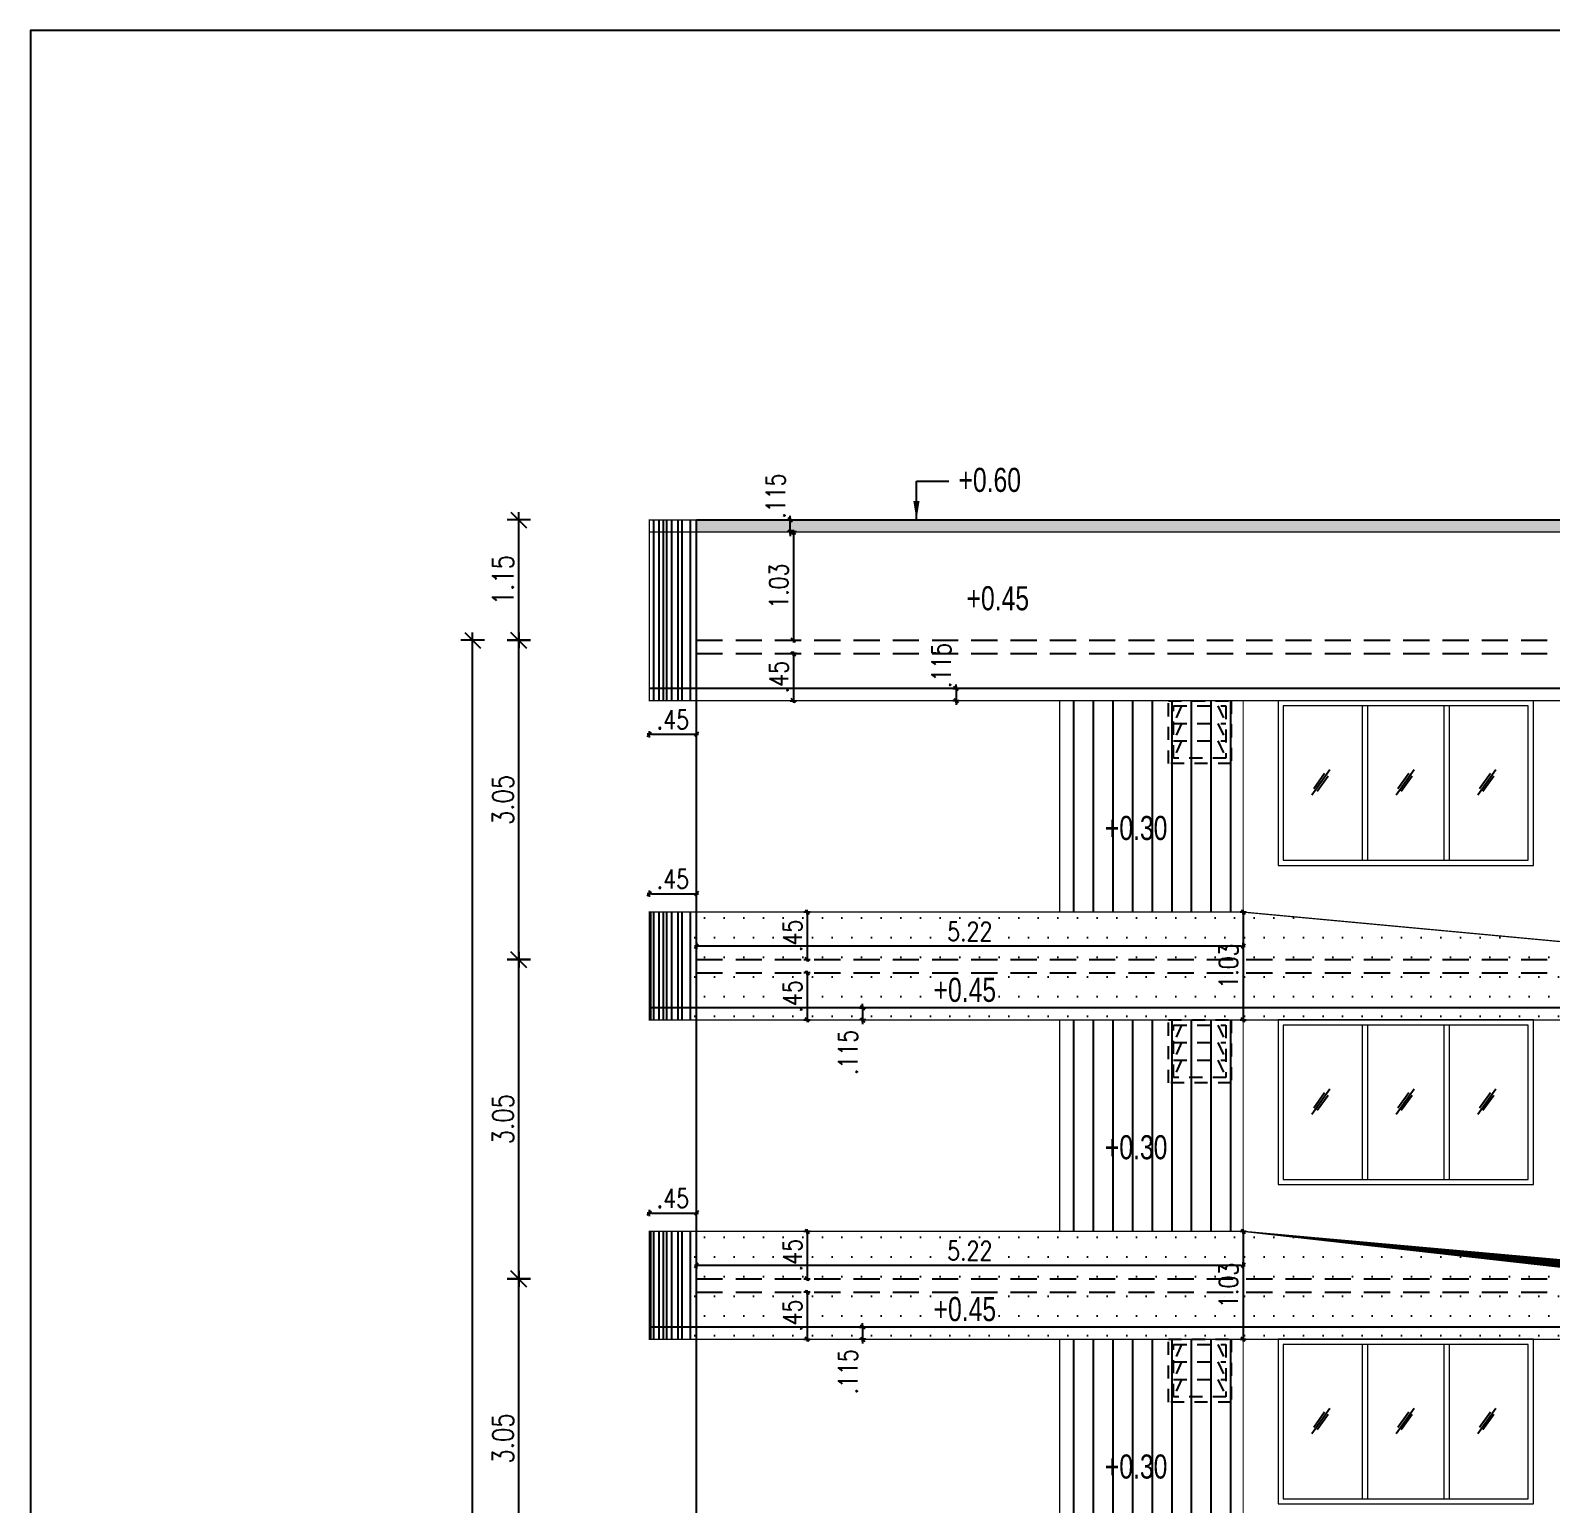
# Model space of a CAD drawing. Header units: inches. Extents: x 14235 to 14499, y 0 to 2549.
# Drawn here: x 14288.91 to 14303.44, y 2446.7 to 2460.78 of the extents above; entities that cross this region are included whole.
import ezdxf
from ezdxf.enums import TextEntityAlignment as Align

# ---------------------------------------------------------------- set-up
doc = ezdxf.new("R2010")
doc.units = ezdxf.units.IN
doc.header["$LTSCALE"] = 0.25
doc.header["$MEASUREMENT"] = 0
doc.header["$PDMODE"] = 35
doc.linetypes.add('1', pattern=[0])
doc.linetypes.add('DASHEDX2', pattern=[1.5, 1, -0.5])
for name, color, linetype in [('dim-details', 7, 'Continuous'), ('ELE.PROJ.', 1, 'Continuous'), ('GLASS WINDOW', 251, '1'), ('hatch', 251, 'Continuous'), ('proj-internal', 1, 'DASHEDX2'), ('wall', 7, 'Continuous'), ('walls', 7, 'Continuous'), ('WORK TEX', 6, 'Continuous'), ('WORKING DIM', 7, 'Continuous')]:
    doc.layers.add(name, color=color, linetype=linetype)
doc.layers.add('WINDOW', color=106, linetype='Continuous', lineweight=13)
doc.styles.add('ARIAL', font='TIMES_0.TTF')
doc.styles.add('ARL', font='swisscl_0.ttf')
doc.styles.add('romans', font='romans.shx', dxfattribs={"width": 0.8})
doc.dimstyles.new('121', dxfattribs={"dimscale": 0.1, "dimtxt": 1.8, "dimasz": 0.2, "dimexe": 0.03125, "dimexo": 0.25, "dimgap": 0.5, "dimtad": 1, "dimzin": 4, "dimdsep": 46, "dimtxsty": 'romans', "dimblk1": 'MINITICK', "dimblk2": 'MINITICK', "dimsah": 1, "dimcen": 1, "dimse1": 1, "dimse2": 1, "dimclrd": 252, "dimclre": 256, "dimclrt": 7, "dimadec": 3, "dimazin": 0, "dimtfac": 0.8, "dimtix": 1, "dimtmove": 2, "dimatfit": 3, "dimfxl": 0, "dimtolj": 1, "dimtzin": 3, "dimarcsym": 0})
doc.dimstyles.new('DFSGSG', dxfattribs={"dimtxt": 0.17, "dimasz": 0.18, "dimexe": 0.18, "dimexo": 0.0625, "dimgap": 0.09, "dimtad": 1, "dimzin": 0, "dimdsep": 46, "dimtxsty": 'ARIAL', "dimcen": 0.09, "dimse1": 1, "dimse2": 1, "dimaunit": 1, "dimadec": 0, "dimazin": 0, "dimtfac": 1, "dimtix": 1, "dimtofl": 0, "dimtmove": 0, "dimatfit": 3, "dimfxl": 0, "dimtolj": 1, "dimtzin": 0, "dimarcsym": 0})
doc.dimstyles.new('minitick-100', dxfattribs={"dimscale": 0.1, "dimtxt": 2, "dimasz": 0.75, "dimexe": 0.03125, "dimexo": 0.25, "dimgap": 0.5, "dimtad": 1, "dimzin": 4, "dimdsep": 46, "dimtxsty": 'romans', "dimblk1": 'MINITICK', "dimblk2": 'MINITICK', "dimsah": 1, "dimcen": 1, "dimse1": 1, "dimse2": 1, "dimclrd": 252, "dimclre": 256, "dimclrt": 256, "dimadec": 3, "dimazin": 0, "dimtfac": 0.8, "dimtix": 1, "dimtmove": 2, "dimatfit": 3, "dimfxl": 0, "dimtolj": 1, "dimtzin": 3, "dimarcsym": 0})

# ---------------------------------------------------------------- blocks, each defined once
blk = doc.blocks.new('MINITICK')
at = {"color": 7}
for p, q in [((1, 1), (-1, -1)), ((-1, 0), (1, 0)), ((0, -1.5), (0, 1.5))]:
    blk.add_line(p, q, dxfattribs=at)
blk = doc.blocks.new('*D726')
at = {"layer": 'Defpoints', "color": 0, "transparency": 16777216}
for p in [(14293.57628447146, 2448.852764962318), (14295.68102309674, 2448.852764962318), (14295.65444161501, 2445.802732442008)]:
    blk.add_point(p, dxfattribs=at)
at = {"layer": 'dim-details', "color": 252, "lineweight": -2, "transparency": 16777216}
blk.add_line((14293.57628447146, 2445.877732442008), (14293.57628447146, 2448.777764962318), dxfattribs=at)
at = {"layer": 'dim-details', "color": 252, "lineweight": -2, "transparency": 16777216, "xscale": 0.07500000000000001, "yscale": 0.07500000000000001, "zscale": 0.07500000000000001}
for p, rotation in [((14293.57628447146, 2448.852764962318), 90), ((14293.57628447146, 2445.802732442008), 270)]:
    blk.add_blockref('MINITICK', p, dxfattribs=dict(at, rotation=rotation))
at = {"layer": 'dim-details', "transparency": 16777216, "insert": (14293.42628447146, 2447.327748702165), "char_height": 0.2, "attachment_point": 5, "rotation": 90, "style": 'romans'}
blk.add_mtext('\\A1;3.05', dxfattribs=at)
blk = doc.blocks.new('*D727')
at = {"layer": 'Defpoints', "color": 0, "transparency": 16777216}
for p in [(14293.57628447146, 2451.902732442008), (14295.7835077691, 2451.902732442008), (14295.68102309674, 2448.852764962318)]:
    blk.add_point(p, dxfattribs=at)
at = {"layer": 'dim-details', "color": 252, "lineweight": -2, "transparency": 16777216}
blk.add_line((14293.57628447146, 2448.927764962318), (14293.57628447146, 2451.827732442008), dxfattribs=at)
at = {"layer": 'dim-details', "color": 252, "lineweight": -2, "transparency": 16777216, "xscale": 0.07500000000000001, "yscale": 0.07500000000000001, "zscale": 0.07500000000000001}
for p, rotation in [((14293.57628447146, 2451.902732442008), 90), ((14293.57628447146, 2448.852764962318), 270)]:
    blk.add_blockref('MINITICK', p, dxfattribs=dict(at, rotation=rotation))
at = {"layer": 'dim-details', "transparency": 16777216, "insert": (14293.42628447146, 2450.377748702165), "char_height": 0.2, "attachment_point": 5, "rotation": 90, "style": 'romans'}
blk.add_mtext('\\A1;3.05', dxfattribs=at)
blk = doc.blocks.new('*D728')
at = {"layer": 'Defpoints', "color": 0, "transparency": 16777216}
for p in [(14293.57628447146, 2454.952699921697), (14295.73958302291, 2454.952699921697), (14295.7835077691, 2451.902732442008)]:
    blk.add_point(p, dxfattribs=at)
at = {"layer": 'dim-details', "color": 252, "lineweight": -2, "transparency": 16777216}
blk.add_line((14293.57628447146, 2451.977732442007), (14293.57628447146, 2454.877699921697), dxfattribs=at)
at = {"layer": 'dim-details', "color": 252, "lineweight": -2, "transparency": 16777216, "xscale": 0.07500000000000001, "yscale": 0.07500000000000001, "zscale": 0.07500000000000001}
for p, rotation in [((14293.57628447146, 2454.952699921697), 90), ((14293.57628447146, 2451.902732442008), 270)]:
    blk.add_blockref('MINITICK', p, dxfattribs=dict(at, rotation=rotation))
at = {"layer": 'dim-details', "transparency": 16777216, "insert": (14293.42628447146, 2453.427716181855), "char_height": 0.2, "attachment_point": 5, "rotation": 90, "style": 'romans'}
blk.add_mtext('\\A1;3.05', dxfattribs=at)
blk = doc.blocks.new('*D729')
at = {"layer": 'Defpoints', "color": 0, "transparency": 16777216}
for p in [(14293.57628447146, 2456.102667401386), (14295.93759969681, 2456.102667401386), (14295.73958302291, 2454.952699921697)]:
    blk.add_point(p, dxfattribs=at)
at = {"layer": 'dim-details', "color": 252, "lineweight": -2, "transparency": 16777216}
blk.add_line((14293.57628447146, 2455.027699921697), (14293.57628447146, 2456.027667401387), dxfattribs=at)
at = {"layer": 'dim-details', "color": 252, "lineweight": -2, "transparency": 16777216, "xscale": 0.07500000000000001, "yscale": 0.07500000000000001, "zscale": 0.07500000000000001}
for p, rotation in [((14293.57628447146, 2456.102667401386), 90), ((14293.57628447146, 2454.952699921697), 270)]:
    blk.add_blockref('MINITICK', p, dxfattribs=dict(at, rotation=rotation))
at = {"layer": 'dim-details', "transparency": 16777216, "insert": (14293.42628447146, 2455.527683661544), "char_height": 0.2, "attachment_point": 5, "rotation": 90, "style": 'romans'}
blk.add_mtext('\\A1;1.15', dxfattribs=at)
blk = doc.blocks.new('*D730')
at = {"layer": 'Defpoints', "color": 0, "transparency": 16777216}
for p in [(14293.1348090819, 2454.952699921697), (14295.76113246113, 2454.952699921697), (14295.76113246113, 2414.975732442008)]:
    blk.add_point(p, dxfattribs=at)
at = {"layer": 'dim-details', "color": 252, "lineweight": -2, "transparency": 16777216}
blk.add_line((14293.1348090819, 2415.050732442008), (14293.1348090819, 2454.877699921697), dxfattribs=at)
at = {"layer": 'dim-details', "color": 252, "lineweight": -2, "transparency": 16777216, "xscale": 0.07500000000000001, "yscale": 0.07500000000000001, "zscale": 0.07500000000000001}
for p, rotation in [((14293.1348090819, 2454.952699921697), 90), ((14293.1348090819, 2414.975732442008), 270)]:
    blk.add_blockref('MINITICK', p, dxfattribs=dict(at, rotation=rotation))
at = {"layer": 'dim-details', "transparency": 16777216, "insert": (14292.9848090819, 2434.964216181855), "char_height": 0.2, "attachment_point": 5, "rotation": 90, "style": 'romans'}
blk.add_mtext('\\A1;39.98', dxfattribs=at)
blk = doc.blocks.new('*D766')
at = {"layer": 'Defpoints', "color": 0, "transparency": 16777216}
for p in [(14294.82288462479, 2454.375667401387), (14295.2728846248, 2454.375667401387), (14295.2728846248, 2454.054623820093)]:
    blk.add_point(p, dxfattribs=at)
at = {"layer": 'WORKING DIM', "color": 252, "lineweight": -2, "transparency": 16777216}
blk.add_line((14294.8428846248, 2454.054623820093), (14295.2528846248, 2454.054623820093), dxfattribs=at)
at = {"layer": 'WORKING DIM', "color": 252, "lineweight": -2, "transparency": 16777216, "xscale": 0.02, "yscale": 0.02, "zscale": 0.02, "rotation": 180}
blk.add_blockref('MINITICK', (14294.82288462479, 2454.054623820093), dxfattribs=at)
at = {"layer": 'WORKING DIM', "color": 252, "lineweight": -2, "transparency": 16777216, "xscale": 0.02, "yscale": 0.02, "zscale": 0.02}
blk.add_blockref('MINITICK', (14295.2728846248, 2454.054623820093), dxfattribs=at)
at = {"layer": 'WORKING DIM', "color": 7, "transparency": 16777216, "insert": (14295.0478846248, 2454.194623820093), "char_height": 0.18, "attachment_point": 5, "style": 'romans'}
blk.add_mtext('\\A1;.45', dxfattribs=at)
blk = doc.blocks.new('*D770')
at = {"layer": 'Defpoints', "color": 0, "transparency": 16777216}
for p in [(14296.1690483185, 2456.102667401386), (14296.36842863779, 2456.102667401386), (14296.36842863779, 2455.987667401387)]:
    blk.add_point(p, dxfattribs=at)
at = {"layer": 'WORKING DIM', "color": 252, "lineweight": -2, "transparency": 16777216}
for p, q in [((14296.1690483185, 2456.122667401386), (14296.1690483185, 2456.142667401386)), ((14296.1690483185, 2455.987667401387), (14296.1690483185, 2456.102667401386)), ((14296.1690483185, 2455.967667401387), (14296.1690483185, 2455.947667401387))]:
    blk.add_line(p, q, dxfattribs=at)
at = {"layer": 'WORKING DIM', "color": 252, "lineweight": -2, "transparency": 16777216, "xscale": 0.02, "yscale": 0.02, "zscale": 0.02}
for p, rotation in [((14296.1690483185, 2456.102667401386), 270), ((14296.1690483185, 2455.987667401387), 90)]:
    blk.add_blockref('MINITICK', p, dxfattribs=dict(at, rotation=rotation))
at = {"layer": 'WORKING DIM', "color": 7, "transparency": 16777216, "insert": (14296.02904831851, 2456.329634778582), "char_height": 0.18, "attachment_point": 5, "rotation": 90, "style": 'romans'}
blk.add_mtext('\\A1;.115', dxfattribs=at)
blk = doc.blocks.new('*D771')
at = {"layer": 'Defpoints', "color": 0, "transparency": 16777216}
for p in [(14296.59990263914, 2455.987667401387), (14296.19904831851, 2454.952699921697), (14296.59990263914, 2454.952699921697)]:
    blk.add_point(p, dxfattribs=at)
at = {"layer": 'WORKING DIM', "color": 252, "lineweight": -2, "transparency": 16777216}
blk.add_line((14296.19904831851, 2455.967667401387), (14296.19904831851, 2454.972699921697), dxfattribs=at)
at = {"layer": 'WORKING DIM', "color": 252, "lineweight": -2, "transparency": 16777216, "xscale": 0.02, "yscale": 0.02, "zscale": 0.02}
for p, rotation in [((14296.19904831851, 2455.987667401387), 90), ((14296.19904831851, 2454.952699921697), 270)]:
    blk.add_blockref('MINITICK', p, dxfattribs=dict(at, rotation=rotation))
at = {"layer": 'WORKING DIM', "color": 7, "transparency": 16777216, "insert": (14296.05904831851, 2455.470183661544), "char_height": 0.18, "attachment_point": 5, "rotation": 90, "style": 'romans'}
blk.add_mtext('\\A1;1.03', dxfattribs=at)
blk = doc.blocks.new('*D769')
at = {"layer": 'Defpoints', "color": 0, "transparency": 16777216}
for p in [(14296.43962629154, 2454.825667401386), (14296.19904831851, 2454.375699921697), (14296.43962629154, 2454.375699921697)]:
    blk.add_point(p, dxfattribs=at)
at = {"layer": 'WORKING DIM', "color": 252, "lineweight": -2, "transparency": 16777216}
blk.add_line((14296.19904831851, 2454.805667401386), (14296.19904831851, 2454.395699921697), dxfattribs=at)
at = {"layer": 'WORKING DIM', "color": 252, "lineweight": -2, "transparency": 16777216, "xscale": 0.02, "yscale": 0.02, "zscale": 0.02}
for p, rotation in [((14296.19904831851, 2454.825667401386), 90), ((14296.19904831851, 2454.375699921697), 270)]:
    blk.add_blockref('MINITICK', p, dxfattribs=dict(at, rotation=rotation))
at = {"layer": 'WORKING DIM', "color": 7, "transparency": 16777216, "insert": (14296.05904831851, 2454.600683661544), "char_height": 0.18, "attachment_point": 5, "rotation": 90, "style": 'romans'}
blk.add_mtext('\\A1;.45', dxfattribs=at)
blk = doc.blocks.new('*D1092')
at = {"layer": 'Defpoints', "color": 0, "transparency": 16777216}
for p in [(14295.2728846248, 2449.481702616833), (14294.82288462479, 2449.30644448754), (14295.2728846248, 2449.30644448754)]:
    blk.add_point(p, dxfattribs=at)
at = {"layer": 'WORKING DIM', "color": 252, "lineweight": -2, "transparency": 16777216}
blk.add_line((14294.8428846248, 2449.481702616833), (14295.2528846248, 2449.481702616833), dxfattribs=at)
at = {"layer": 'WORKING DIM', "color": 252, "lineweight": -2, "transparency": 16777216, "xscale": 0.02, "yscale": 0.02, "zscale": 0.02, "rotation": 180}
blk.add_blockref('MINITICK', (14294.82288462479, 2449.481702616833), dxfattribs=at)
at = {"layer": 'WORKING DIM', "color": 252, "lineweight": -2, "transparency": 16777216, "xscale": 0.02, "yscale": 0.02, "zscale": 0.02}
blk.add_blockref('MINITICK', (14295.2728846248, 2449.481702616833), dxfattribs=at)
at = {"layer": 'WORKING DIM', "color": 7, "transparency": 16777216, "insert": (14295.0478846248, 2449.621702616833), "char_height": 0.18, "attachment_point": 5, "style": 'romans'}
blk.add_mtext('\\A1;.45', dxfattribs=at)
blk = doc.blocks.new('*D1093')
at = {"layer": 'Defpoints', "color": 0, "transparency": 16777216}
for p in [(14296.0422677109, 2449.30644448754), (14296.0422677109, 2448.852764962318), (14296.32976641038, 2448.852764962318)]:
    blk.add_point(p, dxfattribs=at)
at = {"layer": 'WORKING DIM', "color": 252, "lineweight": -2, "transparency": 16777216}
blk.add_line((14296.32976641038, 2449.28644448754), (14296.32976641038, 2448.872764962318), dxfattribs=at)
at = {"layer": 'WORKING DIM', "color": 252, "lineweight": -2, "transparency": 16777216, "xscale": 0.02, "yscale": 0.02, "zscale": 0.02}
for p, rotation in [((14296.32976641038, 2449.30644448754), 90), ((14296.32976641038, 2448.852764962318), 270)]:
    blk.add_blockref('MINITICK', p, dxfattribs=dict(at, rotation=rotation))
at = {"layer": 'WORKING DIM', "color": 7, "transparency": 16777216, "insert": (14296.18976641038, 2449.079604724931), "char_height": 0.18, "attachment_point": 5, "rotation": 90, "style": 'romans'}
blk.add_mtext('\\A1;.45', dxfattribs=at)
blk = doc.blocks.new('*D1094')
at = {"layer": 'Defpoints', "color": 0, "transparency": 16777216}
for p in [(14296.59869264394, 2448.725732442007), (14296.32976641038, 2448.275732442008), (14296.59869264394, 2448.275732442008)]:
    blk.add_point(p, dxfattribs=at)
at = {"layer": 'WORKING DIM', "color": 252, "lineweight": -2, "transparency": 16777216}
blk.add_line((14296.32976641038, 2448.705732442008), (14296.32976641038, 2448.295732442008), dxfattribs=at)
at = {"layer": 'WORKING DIM', "color": 252, "lineweight": -2, "transparency": 16777216, "xscale": 0.02, "yscale": 0.02, "zscale": 0.02}
for p, rotation in [((14296.32976641038, 2448.725732442007), 90), ((14296.32976641038, 2448.275732442008), 270)]:
    blk.add_blockref('MINITICK', p, dxfattribs=dict(at, rotation=rotation))
at = {"layer": 'WORKING DIM', "color": 7, "transparency": 16777216, "insert": (14296.18976641038, 2448.50073244201), "char_height": 0.18, "attachment_point": 5, "rotation": 90, "style": 'romans'}
blk.add_mtext('\\A1;.45', dxfattribs=at)
blk = doc.blocks.new('*D1095')
at = {"layer": 'Defpoints', "color": 0, "transparency": 16777216}
for p in [(14295.27288462479, 2449.385722827849), (14300.49392120881, 2449.30644448754), (14295.27288462479, 2448.981202931941)]:
    blk.add_point(p, dxfattribs=at)
at = {"layer": 'WORKING DIM', "color": 252, "lineweight": -2, "transparency": 16777216}
blk.add_line((14300.47392120881, 2448.981202931941), (14295.29288462479, 2448.981202931941), dxfattribs=at)
at = {"layer": 'WORKING DIM', "color": 252, "lineweight": -2, "transparency": 16777216, "xscale": 0.02, "yscale": 0.02, "zscale": 0.02, "rotation": 180}
blk.add_blockref('MINITICK', (14295.27288462479, 2448.981202931941), dxfattribs=at)
at = {"layer": 'WORKING DIM', "color": 252, "lineweight": -2, "transparency": 16777216, "xscale": 0.02, "yscale": 0.02, "zscale": 0.02}
blk.add_blockref('MINITICK', (14300.49392120881, 2448.981202931941), dxfattribs=at)
at = {"layer": 'WORKING DIM', "color": 7, "transparency": 16777216, "insert": (14297.8834029168, 2449.121202931941), "char_height": 0.18, "attachment_point": 5, "style": 'romans'}
blk.add_mtext('\\A1;5.22', dxfattribs=at)
blk = doc.blocks.new('*D1097')
at = {"layer": 'Defpoints', "color": 0, "transparency": 16777216}
for p in [(14300.49392120881, 2449.30644448754), (14300.49392120881, 2448.275732442007), (14300.49392120881, 2448.275732442007)]:
    blk.add_point(p, dxfattribs=at)
at = {"layer": 'WORKING DIM', "color": 252, "lineweight": -2, "transparency": 16777216}
blk.add_line((14300.49392120881, 2449.28644448754), (14300.49392120881, 2448.295732442007), dxfattribs=at)
at = {"layer": 'WORKING DIM', "color": 252, "lineweight": -2, "transparency": 16777216, "xscale": 0.02, "yscale": 0.02, "zscale": 0.02}
for p, rotation in [((14300.49392120881, 2449.30644448754), 90), ((14300.49392120881, 2448.275732442007), 270)]:
    blk.add_blockref('MINITICK', p, dxfattribs=dict(at, rotation=rotation))
at = {"layer": 'WORKING DIM', "color": 7, "transparency": 16777216, "insert": (14300.35392120881, 2448.791088464776), "char_height": 0.18, "attachment_point": 5, "rotation": 90, "style": 'romans'}
blk.add_mtext('\\A1;1.03', dxfattribs=at)
blk = doc.blocks.new('*D1106')
at = {"layer": 'Defpoints', "color": 0, "transparency": 16777216}
for p in [(14295.2728846248, 2452.531670096523), (14294.8228846248, 2452.35641196723), (14295.2728846248, 2452.35641196723)]:
    blk.add_point(p, dxfattribs=at)
at = {"layer": 'WORKING DIM', "color": 252, "lineweight": -2, "transparency": 16777216}
blk.add_line((14294.8428846248, 2452.531670096523), (14295.2528846248, 2452.531670096523), dxfattribs=at)
at = {"layer": 'WORKING DIM', "color": 252, "lineweight": -2, "transparency": 16777216, "xscale": 0.02, "yscale": 0.02, "zscale": 0.02, "rotation": 180}
blk.add_blockref('MINITICK', (14294.8228846248, 2452.531670096523), dxfattribs=at)
at = {"layer": 'WORKING DIM', "color": 252, "lineweight": -2, "transparency": 16777216, "xscale": 0.02, "yscale": 0.02, "zscale": 0.02}
blk.add_blockref('MINITICK', (14295.2728846248, 2452.531670096523), dxfattribs=at)
at = {"layer": 'WORKING DIM', "color": 7, "transparency": 16777216, "insert": (14295.0478846248, 2452.671670096523), "char_height": 0.18, "attachment_point": 5, "style": 'romans'}
blk.add_mtext('\\A1;.45', dxfattribs=at)
blk = doc.blocks.new('*D1107')
at = {"layer": 'Defpoints', "color": 0, "transparency": 16777216}
for p in [(14296.0422677109, 2452.35641196723), (14296.0422677109, 2451.902732442008), (14296.32976641038, 2451.902732442008)]:
    blk.add_point(p, dxfattribs=at)
at = {"layer": 'WORKING DIM', "color": 252, "lineweight": -2, "transparency": 16777216}
blk.add_line((14296.32976641038, 2452.33641196723), (14296.32976641038, 2451.922732442008), dxfattribs=at)
at = {"layer": 'WORKING DIM', "color": 252, "lineweight": -2, "transparency": 16777216, "xscale": 0.02, "yscale": 0.02, "zscale": 0.02}
for p, rotation in [((14296.32976641038, 2452.35641196723), 90), ((14296.32976641038, 2451.902732442008), 270)]:
    blk.add_blockref('MINITICK', p, dxfattribs=dict(at, rotation=rotation))
at = {"layer": 'WORKING DIM', "color": 7, "transparency": 16777216, "insert": (14296.18976641038, 2452.129572204621), "char_height": 0.18, "attachment_point": 5, "rotation": 90, "style": 'romans'}
blk.add_mtext('\\A1;.45', dxfattribs=at)
blk = doc.blocks.new('*D1108')
at = {"layer": 'Defpoints', "color": 0, "transparency": 16777216}
for p in [(14296.59869264394, 2451.775699921697), (14296.32976641038, 2451.325699921697), (14296.59869264394, 2451.325699921697)]:
    blk.add_point(p, dxfattribs=at)
at = {"layer": 'WORKING DIM', "color": 252, "lineweight": -2, "transparency": 16777216}
blk.add_line((14296.32976641038, 2451.755699921697), (14296.32976641038, 2451.345699921697), dxfattribs=at)
at = {"layer": 'WORKING DIM', "color": 252, "lineweight": -2, "transparency": 16777216, "xscale": 0.02, "yscale": 0.02, "zscale": 0.02}
for p, rotation in [((14296.32976641038, 2451.775699921697), 90), ((14296.32976641038, 2451.325699921697), 270)]:
    blk.add_blockref('MINITICK', p, dxfattribs=dict(at, rotation=rotation))
at = {"layer": 'WORKING DIM', "color": 7, "transparency": 16777216, "insert": (14296.18976641038, 2451.5506999217), "char_height": 0.18, "attachment_point": 5, "rotation": 90, "style": 'romans'}
blk.add_mtext('\\A1;.45', dxfattribs=at)
blk = doc.blocks.new('*D1109')
at = {"layer": 'Defpoints', "color": 0, "transparency": 16777216}
for p in [(14295.2728846248, 2452.435690307539), (14300.49392120881, 2452.35641196723), (14295.2728846248, 2452.031170411631)]:
    blk.add_point(p, dxfattribs=at)
at = {"layer": 'WORKING DIM', "color": 252, "lineweight": -2, "transparency": 16777216}
blk.add_line((14300.47392120881, 2452.031170411631), (14295.2928846248, 2452.031170411631), dxfattribs=at)
at = {"layer": 'WORKING DIM', "color": 252, "lineweight": -2, "transparency": 16777216, "xscale": 0.02, "yscale": 0.02, "zscale": 0.02, "rotation": 180}
blk.add_blockref('MINITICK', (14295.2728846248, 2452.031170411631), dxfattribs=at)
at = {"layer": 'WORKING DIM', "color": 252, "lineweight": -2, "transparency": 16777216, "xscale": 0.02, "yscale": 0.02, "zscale": 0.02}
blk.add_blockref('MINITICK', (14300.49392120881, 2452.031170411631), dxfattribs=at)
at = {"layer": 'WORKING DIM', "color": 7, "transparency": 16777216, "insert": (14297.8834029168, 2452.171170411631), "char_height": 0.18, "attachment_point": 5, "style": 'romans'}
blk.add_mtext('\\A1;5.22', dxfattribs=at)
blk = doc.blocks.new('*D1111')
at = {"layer": 'Defpoints', "color": 0, "transparency": 16777216}
for p in [(14300.49392120881, 2452.35641196723), (14300.49392120881, 2451.325699921697), (14300.49392120881, 2451.325699921697)]:
    blk.add_point(p, dxfattribs=at)
at = {"layer": 'WORKING DIM', "color": 252, "lineweight": -2, "transparency": 16777216}
blk.add_line((14300.49392120881, 2452.33641196723), (14300.49392120881, 2451.345699921697), dxfattribs=at)
at = {"layer": 'WORKING DIM', "color": 252, "lineweight": -2, "transparency": 16777216, "xscale": 0.02, "yscale": 0.02, "zscale": 0.02}
for p, rotation in [((14300.49392120881, 2452.35641196723), 90), ((14300.49392120881, 2451.325699921697), 270)]:
    blk.add_blockref('MINITICK', p, dxfattribs=dict(at, rotation=rotation))
at = {"layer": 'WORKING DIM', "color": 7, "transparency": 16777216, "insert": (14300.35392120881, 2451.841055944466), "char_height": 0.18, "attachment_point": 5, "rotation": 90, "style": 'romans'}
blk.add_mtext('\\A1;1.03', dxfattribs=at)
blk = doc.blocks.new('*D1471')
at = {"layer": 'Defpoints', "color": 0, "transparency": 16777216}
for p in [(14297.44649870075, 2454.490667401386), (14297.44649870075, 2454.375667401387), (14297.75211088381, 2454.375667401387)]:
    blk.add_point(p, dxfattribs=at)
at = {"layer": 'WORKING DIM', "color": 252, "lineweight": -2, "transparency": 16777216}
for p, q in [((14297.75211088381, 2454.510667401386), (14297.75211088381, 2454.530667401386)), ((14297.75211088381, 2454.490667401386), (14297.75211088381, 2454.375667401387)), ((14297.75211088381, 2454.355667401387), (14297.75211088381, 2454.335667401387))]:
    blk.add_line(p, q, dxfattribs=at)
at = {"layer": 'WORKING DIM', "color": 252, "lineweight": -2, "transparency": 16777216, "xscale": 0.02, "yscale": 0.02, "zscale": 0.02}
for p, rotation in [((14297.75211088381, 2454.490667401386), 270), ((14297.75211088381, 2454.375667401387), 90)]:
    blk.add_blockref('MINITICK', p, dxfattribs=dict(at, rotation=rotation))
at = {"layer": 'WORKING DIM', "color": 7, "transparency": 16777216, "insert": (14297.61211088381, 2454.711295123446), "char_height": 0.18, "attachment_point": 5, "rotation": 90, "style": 'romans'}
blk.add_mtext('\\A1;.115', dxfattribs=at)
blk = doc.blocks.new('*D1498')
at = {"layer": 'Defpoints', "color": 0, "transparency": 16777216}
for p in [(14296.55396790601, 2448.390732442007), (14296.55396790601, 2448.275732442007), (14296.85958008908, 2448.275732442007)]:
    blk.add_point(p, dxfattribs=at)
at = {"layer": 'WORKING DIM', "color": 252, "lineweight": -2, "transparency": 16777216}
for p, q in [((14296.85958008908, 2448.410732442007), (14296.85958008908, 2448.430732442007)), ((14296.85958008908, 2448.390732442007), (14296.85958008908, 2448.275732442007)), ((14296.85958008908, 2448.255732442007), (14296.85958008908, 2448.235732442007))]:
    blk.add_line(p, q, dxfattribs=at)
at = {"layer": 'WORKING DIM', "color": 252, "lineweight": -2, "transparency": 16777216, "xscale": 0.02, "yscale": 0.02, "zscale": 0.02}
for p, rotation in [((14296.85958008908, 2448.390732442007), 270), ((14296.85958008908, 2448.275732442007), 90)]:
    blk.add_blockref('MINITICK', p, dxfattribs=dict(at, rotation=rotation))
at = {"layer": 'WORKING DIM', "color": 7, "transparency": 16777216, "insert": (14296.71958008908, 2447.96440894781), "char_height": 0.18, "attachment_point": 5, "rotation": 90, "style": 'romans'}
blk.add_mtext('\\A1;.115', dxfattribs=at)
blk = doc.blocks.new('*D1500')
at = {"layer": 'Defpoints', "color": 0, "transparency": 16777216}
for p in [(14296.55396790601, 2451.440732442006), (14296.55396790601, 2451.325732442006), (14296.85958008908, 2451.325732442006)]:
    blk.add_point(p, dxfattribs=at)
at = {"layer": 'WORKING DIM', "color": 252, "lineweight": -2, "transparency": 16777216}
for p, q in [((14296.85958008908, 2451.460732442006), (14296.85958008908, 2451.480732442006)), ((14296.85958008908, 2451.440732442006), (14296.85958008908, 2451.325732442006)), ((14296.85958008908, 2451.305732442007), (14296.85958008908, 2451.285732442007))]:
    blk.add_line(p, q, dxfattribs=at)
at = {"layer": 'WORKING DIM', "color": 252, "lineweight": -2, "transparency": 16777216, "xscale": 0.02, "yscale": 0.02, "zscale": 0.02}
for p, rotation in [((14296.85958008908, 2451.440732442006), 270), ((14296.85958008908, 2451.325732442006), 90)]:
    blk.add_blockref('MINITICK', p, dxfattribs=dict(at, rotation=rotation))
at = {"layer": 'WORKING DIM', "color": 7, "transparency": 16777216, "insert": (14296.71958008908, 2451.014408947809), "char_height": 0.18, "attachment_point": 5, "rotation": 90, "style": 'romans'}
blk.add_mtext('\\A1;.115', dxfattribs=at)

msp = doc.modelspace()

# ---------------------------------------------------------------- hatches: boundary and pattern name
at = {"layer": 'hatch', "true_color": 0xc7b399}
h = msp.add_hatch(dxfattribs=at)
h.set_pattern_fill('DOTS', color=253, scale=0.5)
h.set_pattern_definition([(0, (-42.02475947637686, 0), (0.015625, 0.03125), [0, -0.03125])])
h.paths.add_polyline_path([(14295.2728846248, 2456.102667401386), (14295.2728846248, 2455.987667401387), (14304.92196998812, 2455.987667401387), (14304.92196998812, 2456.102667401386)])
at = {"layer": 'hatch'}
h = msp.add_hatch(dxfattribs=at)
h.set_pattern_fill('ANSI31', color=36, scale=1.5, angle=45)
h.set_pattern_definition([(90, (-144.8105843256471, -9.562333761221907), (-0.1875, 2.775557561562891e-17), [])])
h.paths.add_polyline_path([(14300.49392120881, 2454.375699921697), (14298.74087242878, 2454.375699921697), (14298.74087242878, 2452.35641196723), (14300.49392120881, 2452.35641196723)])
at = {"layer": 'hatch', "true_color": 0xc7b399}
h = msp.add_hatch(dxfattribs=at)
h.set_pattern_fill('DOTS', color=253, scale=3)
h.set_pattern_definition([(0, (-42.02475947637504, 33.55000000000018), (0.09375, 0.1875), [0, -0.1875])])
h.paths.add_polyline_path([(14304.92196998816, 2451.944584378219), (14300.49392120881, 2452.35641196723), (14295.21219875782, 2452.35641196723), (14295.21219875782, 2451.325699921697), (14304.92196998816, 2451.325699921697)])
at = {"layer": 'hatch'}
h = msp.add_hatch(dxfattribs=at)
h.set_pattern_fill('ANSI31', color=36, scale=1.5, angle=45)
h.set_pattern_definition([(90, (-144.810584325649, -12.61230124091162), (-0.1875, 2.775557561562891e-17), [])])
h.paths.add_polyline_path([(14300.49392120881, 2451.325732442007), (14298.74087242877, 2451.325732442007), (14298.74087242878, 2449.30644448754), (14300.49392120881, 2449.30644448754)])
at = {"layer": 'hatch', "true_color": 0xc7b399}
h = msp.add_hatch(dxfattribs=at)
h.set_pattern_fill('DOTS', color=253, scale=3)
h.set_pattern_definition([(0, (-42.02475947637686, 30.50003252031047), (0.09375, 0.1875), [0, -0.1875])])
h.paths.add_polyline_path([(14304.92196998816, 2448.894616898529), (14300.49392120881, 2449.30644448754), (14295.21219875781, 2449.30644448754), (14295.21219875781, 2448.275732442008), (14304.92196998816, 2448.275732442007)])
at = {"layer": 'hatch'}
h = msp.add_hatch(dxfattribs=at)
h.set_pattern_fill('ANSI31', color=36, scale=1.5, angle=45)
h.set_pattern_definition([(90, (-144.810584325649, -15.66233376122182), (-0.1875, 2.775557561562891e-17), [])])
h.paths.add_polyline_path([(14300.49392120881, 2448.275699921697), (14298.74087242877, 2448.275699921697), (14298.74087242878, 2446.25641196723), (14300.49392120881, 2446.25641196723)])

# ---------------------------------------------------------------- linework, layer by layer
at = {"layer": 'ELE.PROJ.', "color": 8}
for p, q in [((14294.86378309024, 2456.102667401386), (14294.86378309024, 2454.375667401387)), ((14294.91243744338, 2456.102667401386), (14294.91243744338, 2454.375667401387)), ((14294.95354494585, 2456.102667401386), (14294.95354494585, 2454.375667401387)), ((14294.98707615577, 2456.102667401386), (14294.98707615577, 2454.375667401387)), ((14295.03323293917, 2456.102667401386), (14295.03323293917, 2454.375667401387)), ((14295.09416563697, 2456.102667401386), (14295.09416563697, 2454.375667401387)), ((14295.13411498271, 2456.102667401386), (14295.13411498271, 2454.375667401387)), ((14295.21219875782, 2456.102667401386), (14295.21219875782, 2454.375667401387)), ((14294.8349468705, 2452.35641196723), (14294.8349468705, 2451.325699921697)), ((14294.86378309024, 2452.35641196723), (14294.86378309024, 2451.325699921697)), ((14294.91243744338, 2452.35641196723), (14294.91243744338, 2451.325699921697)), ((14294.95354494585, 2452.35641196723), (14294.95354494585, 2451.325699921697)), ((14294.98707615577, 2452.35641196723), (14294.98707615577, 2451.325699921697)), ((14295.03323293917, 2452.35641196723), (14295.03323293917, 2451.325699921697)), ((14295.09416563697, 2452.35641196723), (14295.09416563697, 2451.325699921697)), ((14295.13411498271, 2452.35641196723), (14295.13411498271, 2451.325699921697)), ((14295.21219875782, 2452.35641196723), (14295.21219875782, 2451.325699921697)), ((14294.8349468705, 2449.30644448754), (14294.8349468705, 2448.275732442008)), ((14294.86378309024, 2449.30644448754), (14294.86378309024, 2448.275732442008)), ((14294.91243744337, 2449.30644448754), (14294.91243744337, 2448.275732442008)), ((14294.95354494585, 2449.30644448754), (14294.95354494585, 2448.275732442008)), ((14294.98707615577, 2449.30644448754), (14294.98707615577, 2448.275732442008)), ((14295.03323293917, 2449.30644448754), (14295.03323293917, 2448.275732442008)), ((14295.09416563697, 2449.30644448754), (14295.09416563697, 2448.275732442008)), ((14295.13411498271, 2449.30644448754), (14295.13411498271, 2448.275732442008)), ((14295.21219875781, 2449.30644448754), (14295.21219875781, 2448.275732442008))]:
    msp.add_line(p, q, dxfattribs=at)
at = {"layer": 'ELE.PROJ.'}
for p, q in [((14305.37196998817, 2454.490699921696), (14294.82288462479, 2454.490699921696)), ((14305.37196998817, 2451.440732442006), (14294.82288462479, 2451.440732442006)), ((14305.37196998817, 2448.390732442007), (14294.8228846248, 2448.390732442007))]:
    msp.add_line(p, q, dxfattribs=at)
at = {"layer": 'ELE.PROJ.', "const_width": 0.012}
for points in [[(14305.37196998812, 2456.102667401386), (14294.8228846248, 2456.102667401386), (14294.8228846248, 2454.375667401387), (14305.37196998812, 2454.375667401387), (14305.37196998812, 2456.102667401386)], [(14305.37196998812, 2455.987667401387), (14294.8228846248, 2455.987667401387)]]:
    msp.add_lwpolyline(points, dxfattribs=at)
at = {"layer": 'ELE.PROJ.', "color": 36, "const_width": 0.012}
for points in [[(14298.74087242878, 2452.35641196723), (14300.49392120881, 2452.35641196723), (14300.49392120881, 2454.375699921697), (14298.74087242878, 2454.375699921697)], [(14298.74087242878, 2449.30644448754), (14300.49392120881, 2449.30644448754), (14300.49392120881, 2451.325732442007), (14298.74087242877, 2451.325732442007)], [(14298.74087242878, 2446.25641196723), (14300.49392120881, 2446.25641196723), (14300.49392120881, 2448.275699921697), (14298.74087242877, 2448.275699921697)]]:
    msp.add_lwpolyline(points, close=True, dxfattribs=at)
at = {"layer": 'ELE.PROJ.', "const_width": 0.012}
for points in [[(14305.37196998817, 2451.325699921697), (14294.8228846248, 2451.325699921697), (14294.8228846248, 2452.35641196723), (14300.49392120881, 2452.35641196723), (14305.37196998817, 2451.902732442008)], [(14305.37196998817, 2448.275732442007), (14294.82288462479, 2448.275732442008), (14294.82288462479, 2449.30644448754), (14300.49392120881, 2449.30644448754), (14305.37196998816, 2448.852764962318)]]:
    msp.add_lwpolyline(points, close=True, dxfattribs=at)
at = {"layer": 'GLASS WINDOW', "color": 4, "ltscale": 200}
for p, q in [((14301.32298528236, 2453.715091342657), (14301.14933945201, 2453.473619652685)), ((14301.27241401331, 2453.67902346926), (14301.16743571936, 2453.533040775632)), ((14301.30488901501, 2453.655670219709), (14301.19991072106, 2453.509687526081)), ((14302.1276600789, 2453.715091342657), (14301.95401424855, 2453.473619652685)), ((14302.07708880985, 2453.67902346926), (14301.9721105159, 2453.533040775632)), ((14302.10956381155, 2453.655670219709), (14302.0045855176, 2453.509687526081)), ((14302.90733487543, 2453.715091342657), (14302.73368904509, 2453.473619652685)), ((14302.85676360639, 2453.67902346926), (14302.75178531243, 2453.533040775632)), ((14302.88923860809, 2453.655670219709), (14302.78426031413, 2453.509687526081)), ((14301.32298528236, 2450.665123862967), (14301.14933945201, 2450.423652172995)), ((14301.27241401331, 2450.629055989571), (14301.16743571935, 2450.483073295943)), ((14301.30488901501, 2450.605702740019), (14301.19991072105, 2450.459720046391)), ((14302.12766007889, 2450.665123862967), (14301.95401424855, 2450.423652172995)), ((14302.07708880985, 2450.629055989571), (14301.97211051589, 2450.483073295943)), ((14302.10956381155, 2450.605702740019), (14302.00458551759, 2450.459720046391)), ((14302.90733487543, 2450.665123862967), (14302.73368904508, 2450.423652172995)), ((14302.85676360638, 2450.629055989571), (14302.75178531243, 2450.483073295943)), ((14302.88923860808, 2450.605702740019), (14302.78426031413, 2450.459720046391)), ((14301.32298528236, 2447.615091342657), (14301.14933945201, 2447.373619652685)), ((14301.27241401331, 2447.57902346926), (14301.16743571935, 2447.433040775632)), ((14301.30488901501, 2447.555670219709), (14301.19991072105, 2447.409687526081)), ((14302.12766007889, 2447.615091342657), (14301.95401424855, 2447.373619652685)), ((14302.07708880985, 2447.57902346926), (14301.97211051589, 2447.433040775632)), ((14302.10956381155, 2447.555670219709), (14302.00458551759, 2447.409687526081)), ((14302.90733487543, 2447.615091342657), (14302.73368904508, 2447.373619652685)), ((14302.85676360638, 2447.57902346926), (14302.75178531243, 2447.433040775632)), ((14302.88923860808, 2447.555670219709), (14302.78426031413, 2447.409687526081))]:
    msp.add_line(p, q, dxfattribs=at)
at = {"layer": 'proj-internal', "color": 251}
for p, q in [((14295.2728846248, 2454.952699921697), (14304.92196998812, 2454.952699921697)), ((14295.2728846248, 2454.825667401386), (14304.92196998812, 2454.825667401386)), ((14295.2728846248, 2451.902732442008), (14305.37196998813, 2451.902732442007)), ((14295.2728846248, 2451.775699921697), (14305.37196998813, 2451.775699921697)), ((14295.2728846248, 2448.852764962318), (14305.37196998813, 2448.852764962318)), ((14295.2728846248, 2448.725732442007), (14305.37196998813, 2448.725732442007))]:
    msp.add_line(p, q, dxfattribs=at)
at = {"layer": 'proj-internal', "color": 251, "ltscale": 0.5}
for p, q in [((14299.82983584304, 2454.325667401386), (14300.32959194055, 2454.325667401386)), ((14299.82983584304, 2453.825667401387), (14299.82983584304, 2454.325667401386)), ((14299.90592072562, 2454.325667401386), (14299.82983584304, 2454.15900073472)), ((14300.25350705797, 2454.325667401386), (14300.32959194055, 2454.15900073472)), ((14300.32959194055, 2454.325667401386), (14300.32959194055, 2453.825667401387)), ((14299.82983584304, 2454.15900073472), (14300.32959194055, 2454.15900073472)), ((14299.90592072562, 2454.15900073472), (14299.82983584304, 2453.992334068054)), ((14300.25350705797, 2454.15900073472), (14300.32959194055, 2453.992334068054)), ((14299.82983584304, 2453.992334068054), (14300.32959194055, 2453.992334068054)), ((14299.90592072562, 2453.992334068054), (14299.82983584304, 2453.825667401388)), ((14300.25350705797, 2453.992334068054), (14300.32959194055, 2453.825667401388)), ((14300.32959194055, 2453.825667401387), (14299.82983584304, 2453.825667401387)), ((14299.82983584304, 2451.275699921697), (14300.32959194055, 2451.275699921697)), ((14299.82983584304, 2450.775699921697), (14299.82983584304, 2451.275699921697)), ((14299.90592072562, 2451.275699921697), (14299.82983584304, 2451.109033255031)), ((14300.25350705797, 2451.275699921697), (14300.32959194055, 2451.109033255031)), ((14300.32959194055, 2451.275699921697), (14300.32959194055, 2450.775699921697)), ((14299.82983584304, 2451.109033255031), (14300.32959194055, 2451.109033255031)), ((14299.90592072562, 2451.109033255031), (14299.82983584304, 2450.942366588365)), ((14300.25350705797, 2451.109033255031), (14300.32959194055, 2450.942366588365)), ((14299.82983584304, 2450.942366588365), (14300.32959194055, 2450.942366588365)), ((14299.90592072562, 2450.942366588365), (14299.82983584304, 2450.775699921699)), ((14300.25350705797, 2450.942366588365), (14300.32959194055, 2450.775699921699)), ((14300.32959194055, 2450.775699921697), (14299.82983584304, 2450.775699921697)), ((14299.82983584304, 2448.225732442007), (14300.32959194055, 2448.225732442007)), ((14299.82983584304, 2447.725732442008), (14299.82983584304, 2448.225732442007)), ((14299.90592072562, 2448.225732442007), (14299.82983584304, 2448.059065775341)), ((14300.25350705797, 2448.225732442007), (14300.32959194055, 2448.059065775341)), ((14300.32959194055, 2448.225732442007), (14300.32959194055, 2447.725732442008)), ((14299.82983584304, 2448.059065775341), (14300.32959194055, 2448.059065775341)), ((14299.90592072562, 2448.059065775341), (14299.82983584304, 2447.892399108675)), ((14300.25350705797, 2448.059065775341), (14300.32959194055, 2447.892399108675)), ((14299.82983584304, 2447.892399108675), (14300.32959194055, 2447.892399108675)), ((14299.90592072562, 2447.892399108675), (14299.82983584304, 2447.725732442009)), ((14300.25350705797, 2447.892399108675), (14300.32959194055, 2447.725732442009)), ((14300.32959194055, 2447.725732442008), (14299.82983584304, 2447.725732442008))]:
    msp.add_line(p, q, dxfattribs=at)
for points in [[(14299.77983584304, 2454.375667401387), (14300.37959194055, 2454.375667401387), (14300.37959194055, 2453.775667401387), (14299.77983584304, 2453.775667401387)], [(14299.77983584304, 2451.325699921697), (14300.37959194055, 2451.325699921697), (14300.37959194055, 2450.725699921697), (14299.77983584304, 2450.725699921697)], [(14299.77983584304, 2448.275732442008), (14300.37959194055, 2448.275732442008), (14300.37959194055, 2447.675732442008), (14299.77983584304, 2447.675732442008)]]:
    msp.add_lwpolyline(points, close=True, dxfattribs=at)
at = {"layer": 'wall'}
for p, q in [((14295.2728846248, 2414.975732442008), (14295.2728846248, 2456.102667401386)), ((14295.2728846248, 2456.102667401386), (14304.92196998812, 2456.102667401386))]:
    msp.add_line(p, q, dxfattribs=at)
msp.add_lwpolyline([(14325.84537547579, 2460.778803757122), (14288.91238675671, 2460.778803757122), (14288.91238675671, 2408.550334861451), (14325.84537547579, 2408.550334861451)], close=True, dxfattribs=at)
at = {"layer": 'WINDOW'}
for p, q in [((14301.63158381014, 2454.325699921696), (14301.63158381014, 2452.852732442007)), ((14301.68158381014, 2454.325699921696), (14301.68158381014, 2452.852732442007)), ((14302.41125860668, 2454.325699921696), (14302.41125860668, 2452.852732442007)), ((14302.46125860668, 2454.325699921696), (14302.46125860668, 2452.852732442007)), ((14301.63158381014, 2451.275732442007), (14301.63158381014, 2449.802764962318)), ((14301.68158381014, 2451.275732442007), (14301.68158381014, 2449.802764962318)), ((14302.41125860667, 2451.275732442007), (14302.41125860667, 2449.802764962318)), ((14302.46125860667, 2451.275732442007), (14302.46125860667, 2449.802764962318)), ((14301.63158381014, 2448.225699921697), (14301.63158381014, 2446.752732442008)), ((14301.68158381014, 2448.225699921697), (14301.68158381014, 2446.752732442008)), ((14302.41125860667, 2448.225699921697), (14302.41125860667, 2446.752732442008)), ((14302.46125860667, 2448.225699921697), (14302.46125860667, 2446.752732442008))]:
    msp.add_line(p, q, dxfattribs=at)
for points in [[(14300.8269090136, 2452.802732442007), (14303.26593340322, 2452.802732442007), (14303.26593340322, 2454.375699921697), (14300.8269090136, 2454.375699921697)], [(14300.8769090136, 2452.852732442007), (14303.21593340322, 2452.852732442007), (14303.21593340322, 2454.325699921696), (14300.8769090136, 2454.325699921696)], [(14300.8269090136, 2449.752764962318), (14303.26593340321, 2449.752764962318), (14303.26593340321, 2451.325732442007), (14300.8269090136, 2451.325732442007)], [(14300.8769090136, 2449.802764962318), (14303.21593340321, 2449.802764962318), (14303.21593340321, 2451.275732442007), (14300.8769090136, 2451.275732442007)], [(14300.8269090136, 2446.702732442007), (14303.26593340321, 2446.702732442007), (14303.26593340321, 2448.275699921697), (14300.8269090136, 2448.275699921697)], [(14300.8769090136, 2446.752732442008), (14303.21593340321, 2446.752732442008), (14303.21593340321, 2448.225699921697), (14300.8769090136, 2448.225699921697)]]:
    msp.add_lwpolyline(points, close=True, dxfattribs=at)

# ---------------------------------------------------------------- texts
at = {"layer": 'WORK TEX', "color": 7, "style": 'ARL'}
for s, p in [('+0.60', (14298.07401350926, 2456.485122310477)), ('+0.45 ', (14298.18379684181, 2455.354378879425)), ('+0.30', (14299.47191266169, 2453.159884194449)), ('+0.45 ', (14297.86897632925, 2451.613597338435)), ('+0.30', (14299.47191266169, 2450.109916714759)), ('+0.45 ', (14297.86897632925, 2448.563629858746)), ('+0.30', (14299.47191266169, 2447.059884194449))]:
    msp.add_text(s, height=0.23, dxfattribs=at).set_placement(p, align=Align.MIDDLE_CENTER)

# ---------------------------------------------------------------- dimensions: what is measured, and where the dimension line sits
at = {"layer": 'dim-details'}
for base, p1, p2, picture, middle in [((14293.57628447146, 2456.102667401386), (14295.73958302291, 2454.952699921697), (14295.93759969681, 2456.102667401386), '*D729', (14293.42628447146, 2455.527683661544)), ((14293.1348090819, 2454.952699921697), (14295.76113246113, 2414.975732442008), (14295.76113246113, 2454.952699921697), '*D730', (14292.9848090819, 2434.964216181855)), ((14293.57628447146, 2454.952699921697), (14295.7835077691, 2451.902732442008), (14295.73958302291, 2454.952699921697), '*D728', (14293.42628447146, 2453.427716181855)), ((14293.57628447146, 2451.902732442008), (14295.68102309674, 2448.852764962318), (14295.7835077691, 2451.902732442008), '*D727', (14293.42628447146, 2450.377748702165)), ((14293.57628447146, 2448.852764962318), (14295.65444161501, 2445.802732442008), (14295.68102309674, 2448.852764962318), '*D726', (14293.42628447146, 2447.327748702165))]:
    dim = msp.add_linear_dim(base=base, p1=p1, p2=p2, angle=90, dimstyle='minitick-100', dxfattribs=at)
    dim.commit()
    dim.dimension.update_dxf_attribs({"geometry": picture, "text_midpoint": middle})
at = {"layer": 'WORKING DIM'}
for base, p1, p2, picture, middle in [((14296.1690483185, 2456.102667401386), (14296.36842863779, 2455.987667401387), (14296.36842863779, 2456.102667401386), '*D770', (14296.02904831851, 2456.329634778582)), ((14297.75211088381, 2454.375667401387), (14297.44649870075, 2454.490667401386), (14297.44649870075, 2454.375667401387), '*D1471', (14297.61211088381, 2454.711295123446)), ((14296.85958008908, 2451.325732442006), (14296.55396790601, 2451.440732442006), (14296.55396790601, 2451.325732442006), '*D1500', (14296.71958008908, 2451.014408947809)), ((14296.85958008908, 2448.275732442007), (14296.55396790601, 2448.390732442007), (14296.55396790601, 2448.275732442007), '*D1498', (14296.71958008908, 2447.96440894781))]:
    dim = msp.add_linear_dim(base=base, p1=p1, p2=p2, angle=90, text='.115', dimstyle='121', override={"dimfxl": 0.18, "dimfxlon": 1}, dxfattribs=at)
    dim.commit()
    dim.dimension.update_dxf_attribs({"geometry": picture, "text_midpoint": middle, "dimtype": 160})
for base, p1, p2, picture, middle in [((14296.19904831851, 2454.952699921697), (14296.59990263914, 2455.987667401387), (14296.59990263914, 2454.952699921697), '*D771', (14296.05904831851, 2455.470183661544)), ((14296.19904831851, 2454.375699921697), (14296.43962629154, 2454.825667401386), (14296.43962629154, 2454.375699921697), '*D769', (14296.05904831851, 2454.600683661544)), ((14296.32976641038, 2451.902732442008), (14296.0422677109, 2452.35641196723), (14296.0422677109, 2451.902732442008), '*D1107', (14296.18976641038, 2452.129572204621)), ((14300.49392120881, 2451.325699921697), (14300.49392120881, 2452.35641196723), (14300.49392120881, 2451.325699921697), '*D1111', (14300.35392120881, 2451.841055944466)), ((14296.32976641038, 2451.325699921697), (14296.59869264394, 2451.775699921697), (14296.59869264394, 2451.325699921697), '*D1108', (14296.18976641038, 2451.5506999217)), ((14296.32976641038, 2448.852764962318), (14296.0422677109, 2449.30644448754), (14296.0422677109, 2448.852764962318), '*D1093', (14296.18976641038, 2449.079604724931)), ((14300.49392120881, 2448.275732442007), (14300.49392120881, 2449.30644448754), (14300.49392120881, 2448.275732442007), '*D1097', (14300.35392120881, 2448.791088464776)), ((14296.32976641038, 2448.275732442008), (14296.59869264394, 2448.725732442007), (14296.59869264394, 2448.275732442008), '*D1094', (14296.18976641038, 2448.50073244201))]:
    dim = msp.add_linear_dim(base=base, p1=p1, p2=p2, angle=90, dimstyle='121', override={"dimfxl": 0.18, "dimfxlon": 1}, dxfattribs=at)
    dim.commit()
    dim.dimension.update_dxf_attribs({"geometry": picture, "text_midpoint": middle})
for base, p1, p2, picture, middle in [((14295.2728846248, 2454.054623820093), (14294.82288462479, 2454.375667401387), (14295.2728846248, 2454.375667401387), '*D766', (14295.0478846248, 2454.194623820093)), ((14295.2728846248, 2452.531670096523), (14294.8228846248, 2452.35641196723), (14295.2728846248, 2452.35641196723), '*D1106', (14295.0478846248, 2452.671670096523)), ((14295.2728846248, 2452.031170411631), (14300.49392120881, 2452.35641196723), (14295.2728846248, 2452.435690307539), '*D1109', (14297.8834029168, 2452.171170411631)), ((14295.2728846248, 2449.481702616833), (14294.82288462479, 2449.30644448754), (14295.2728846248, 2449.30644448754), '*D1092', (14295.0478846248, 2449.621702616833)), ((14295.27288462479, 2448.981202931941), (14300.49392120881, 2449.30644448754), (14295.27288462479, 2449.385722827849), '*D1095', (14297.8834029168, 2449.121202931941))]:
    dim = msp.add_linear_dim(base=base, p1=p1, p2=p2, dimstyle='121', override={"dimfxl": 0.18, "dimfxlon": 1}, dxfattribs=at)
    dim.commit()
    dim.dimension.update_dxf_attribs({"geometry": picture, "text_midpoint": middle})

# ---------------------------------------------------------------- leaders
at = {"layer": 'walls'}
msp.add_leader([(14297.37402010182, 2456.102667401386), (14297.37402010182, 2456.471656905597), (14297.68316136802, 2456.471656905597)], dimstyle='DFSGSG', override={"dimgap": 0.09, "dimtad": 0, "dimarcsym": 1}, dxfattribs=at)

doc.saveas('drawing.dxf')
